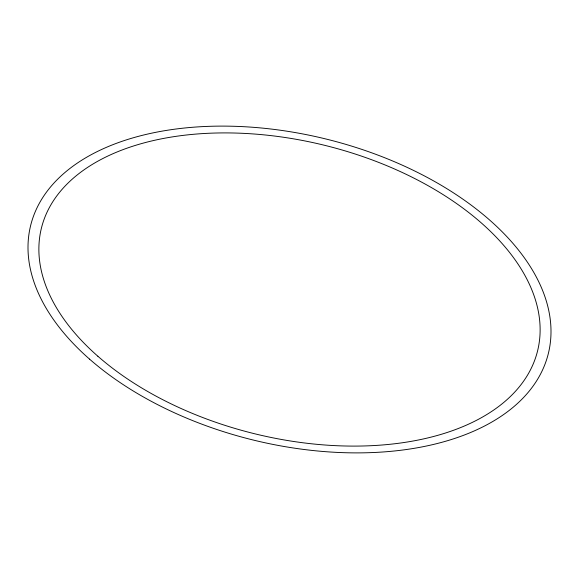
<?xml version="1.0" encoding="UTF-8"?>
<svg xmlns="http://www.w3.org/2000/svg" width="579" height="579" viewBox="0 0 579 579"><rect width="100%" height="100%" fill="white"/><g stroke="black" fill="none" stroke-linecap="round" stroke-linejoin="round"><path stroke-width="0.87" d="M89.542 359.11A266.644 154.839 13.9 0 0 535.416 382.705A266.644 154.839 13.9 0 0 243.542 126.678A266.644 154.839 13.9 0 0 89.542 359.11M97.851 356.223A255.563 148.405 13.9 0 0 525.196 378.832A255.563 148.405 13.9 0 0 245.453 133.452A255.563 148.405 13.9 0 0 97.851 356.223"/></g></svg>
